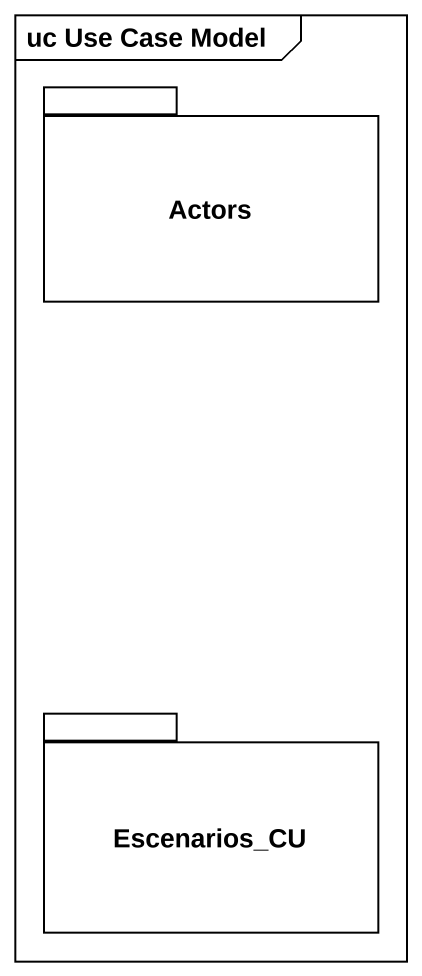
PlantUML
@startuml
mainframe uc Use Case Model
package Actors {
}
package Escenarios_CU {
}
@enduml
